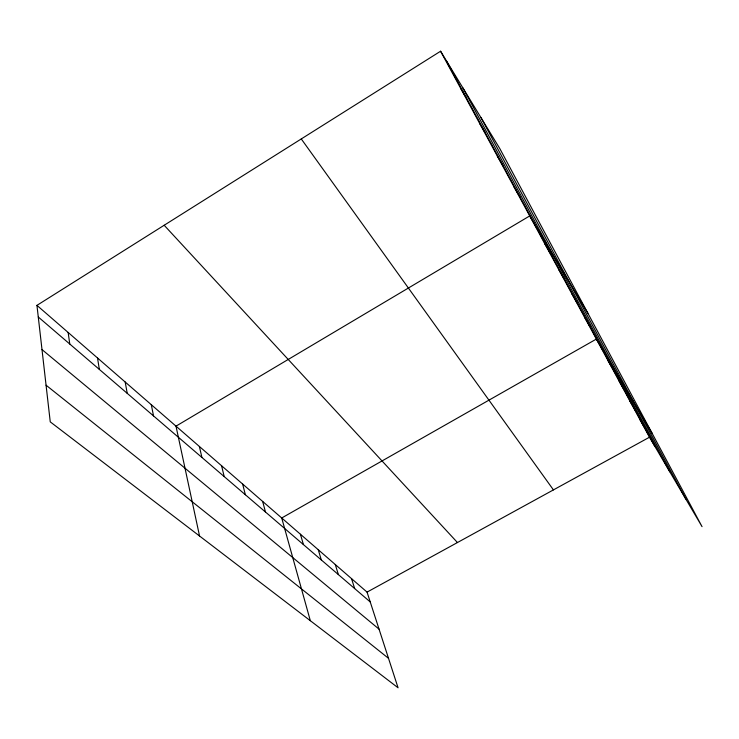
<?xml version="1.0" encoding="UTF-8"?>
<svg xmlns="http://www.w3.org/2000/svg" width="739" height="739" viewBox="0 0 739 739"><rect width="100%" height="100%" fill="white"/><g stroke="black" fill="none" stroke-linecap="round" stroke-linejoin="round"><path stroke-width="1.11" d="M36.95 305.364L367.052 592.115L398.062 687.778L50.252 421.867L36.95 305.364L440.583 51.222L499.786 148.548L702.05 526.658L649.479 437.22L440.583 51.222M367.052 592.115L649.479 437.22M46.067 385.195L388.52 658.329M42.003 349.593L379.07 629.175M38.28 316.994L370.239 601.943M164.178 225.256L457.45 542.537M301.272 138.941L553.428 489.892M460.739 88.458L466.623 98.195M479.611 123.348L485.514 133.122M497.338 156.095L503.231 165.896M514.011 186.902L519.886 196.703M587.921 313.299L529.715 215.927L175.993 426.154L199.548 536.006M544.541 243.316L550.37 253.089M558.555 269.218L564.347 278.945M571.829 293.743L577.584 303.424M584.42 316.994L590.119 326.62M652.029 433.146L596.364 339.081L281.716 517.984L310.325 620.695M608.068 360.697L613.675 370.184M619.19 381.241L624.741 390.663M629.767 400.806L635.272 410.136M639.854 419.438L645.304 428.694M446.448 60.875L654.865 446.384M462.956 88.006L669.802 471.796M481.052 117.75L685.838 499.065M351.524 578.619L354.674 588.577M335.275 564.504L338.379 574.591M318.26 549.724L321.317 559.95M300.431 534.242L303.424 544.588M262.65 501.421L265.486 512.025M242.623 484.027L245.366 494.751M221.561 465.727L224.203 476.59M199.382 446.467L201.904 457.441M151.301 404.695L153.527 415.918M125.187 382.008L127.228 393.342M97.52 357.981L99.349 369.417M68.154 332.476L69.762 344.014"/></g></svg>
